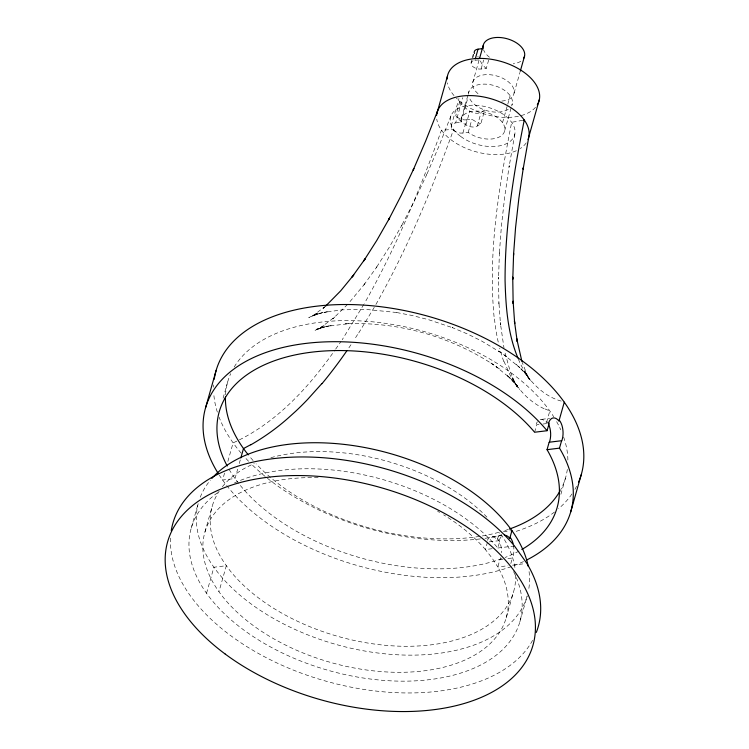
<?xml version="1.0" encoding="UTF-8"?>
<svg xmlns="http://www.w3.org/2000/svg" width="749" height="749" viewBox="0 0 749 749"><rect width="100%" height="100%" fill="white"/><g stroke="black" fill="none" stroke-linecap="round" stroke-linejoin="round"><path stroke-width="0.56" stroke-dasharray="3.75 2.81" d="M514.853 134.043L509.086 166.784L509.245 165.698L504.704 196.79L501.39 226.329L499.293 254.332L499.396 252.806L498.544 279.087L498.506 277.345L498.928 303.813L498.89 301.866L500.51 324.813L500.295 322.613L503.974 347.854M223.08 398.206L227.79 381.559M191.257 528.073L198.008 504.217M204.954 531.987L212.313 505.959M224.569 473.059L222.603 480.034L235.017 478.508L237.667 469.146M227.865 461.44L233.117 442.856C275.829 423.513 308.494 387.785 335.009 350.026M239.259 463.528L240.317 459.783M206.546 593.255L213.905 567.236L226.329 565.71L218.961 591.729M451.226 125.944L458.856 98.99M459.652 101.92A35.362 20.532 15.8 0 0 469.81 111.198A8.305 4.822 15.8 0 0 481.148 112.275L484.706 110.028L480.821 123.782L477.253 126.038A8.305 4.822 15.8 0 1 465.915 124.952A35.362 20.532 15.8 0 1 455.757 115.674L459.652 101.92A8.305 4.822 15.8 0 1 458.987 98.512M471.084 62.925L471.879 60.135M455.645 122.892L460.963 122.246A22.545 13.089 15.8 0 1 486.925 112.631A22.545 13.089 15.8 0 1 502.588 134.623A22.545 13.089 15.8 0 1 468.209 132.414L462.891 133.069A8.305 4.822 15.8 0 1 452.022 128.875A8.305 4.822 15.8 0 1 455.645 122.892L462.788 97.66M488.657 60.032L486.298 68.393L481.092 69.03A7.115 4.138 15.8 0 1 471.776 65.435A7.115 4.138 15.8 0 1 474.875 60.313L475.072 59.62M461.403 118.258L469.033 91.303M460.963 122.246L467.994 97.407M472.694 82.662L479.191 59.695M462.891 133.069L466.627 119.868L471.945 119.213A22.545 13.089 15.8 0 0 480.821 123.782M481.092 69.03L483.657 59.967M465.915 124.952L469.81 111.198M468.209 132.414L471.945 119.213M477.253 126.038L481.148 112.275M502.523 122.667L507.298 105.824M507.775 104.139L510.153 95.713M514.076 93.148L519.956 72.372M504.704 130.616L511.38 107.032M511.698 105.909L512.325 103.662M487.496 542.107L485.389 549.541L492.168 558.192L497.804 566.974L508.009 565.72M497.42 539.598L499.396 532.623M234.437 482.974A170.866 99.224 15.8 0 1 497.851 548.006L499.958 540.572L489.05 541.911M534.617 432.239L536.724 424.805L539.065 424.524M546.592 422.305L549.813 410.939L544.27 408.636M510.799 563.585L512.382 558.005L505.369 558.866M506.174 617.944L513.542 591.916M519.872 621.848L527.23 595.82M560.879 494.331L565.523 477.937M450.973 115.805L438.745 146.701L426.275 175.659L426.771 174.526L414.131 201.406L401.258 226.329L402.007 224.962L388.984 247.76L375.717 268.582L376.831 266.906L363.452 285.566L364.885 283.759L348.379 303.532M375.904 304.478C407.372 248.799 431.958 189.525 453.632 129.437L441.47 130.167C419.889 189.572 395.744 248.312 364.463 303.336M374.266 307.343L357.76 334.55M363.874 304.337L342.209 339.737M335.664 349.09L340.898 341.61M347.62 304.366L332.818 318.849L335.14 316.696L320.647 327.678L324.027 325.609L314.87 330.543L323.296 326.873L317.295 329.279L326.751 326.19L316.144 329.391L321.958 327.641M324.448 307.202L323.137 308.419L324.776 306.903M325.759 305.976L312.97 315.685L316.705 313.4L308.766 317.688L317.941 313.691L312.389 315.909L317.426 314.14M317.501 314.112L328.624 311.5L324.008 312.38L341.984 309.852L365.887 309.421L396.502 312.473L395.172 312.249L411.772 315.413L428.475 319.654L453.154 327.912L452.162 327.51L467.339 333.914L481.747 341.085L501.474 353.004L498.647 351.028L507.457 357.207L504.395 355.063L519.75 367.59L516.295 364.435L524.543 372.609M321.181 327.865L331.554 325.431L326.489 326.395L349.315 323.596L345.383 323.821C397.419 321.433 450.177 336.17 493.619 364.875L490.492 362.694L499.283 368.854L495.885 366.486L510.312 378.245L506.521 374.781L517.606 386.212L510.35 378.067L519.74 389.527M522.68 120.289L511.651 122.321C499.077 186.492 487.758 252.226 494.171 317.801M474.875 60.313L480.081 59.677A21.356 12.405 15.8 0 0 486.298 68.393M541.742 419.337L549.654 418.363M542.95 424.037L547.622 423.466M503.412 531.687L510.397 530.826M492.542 536.63L501.587 535.516M492.187 548.708L485.389 549.541A156.625 90.957 15.8 0 0 443.642 514.844M497.851 548.006L514.46 545.974M503.028 559.157L499.911 559.54L497.804 566.974A156.625 90.957 15.8 0 1 404.497 672.256A156.625 90.957 15.8 0 1 208.765 573.893A156.625 90.957 15.8 0 1 320.282 477.768M512.485 565.177L524.665 563.679M561.263 401.108C545.431 396.755 533.166 384.939 524.141 371.673L530.582 380.323L524.497 372.553M521.004 368.63L528.195 376.7M518.364 359.089L520.424 364.117L530.198 380.96L524.88 371.045L528.522 378.264L522.165 362.366M503.937 361.29L509.91 374.669A209.963 138.462 -35.5 0 0 515.715 384.237L519.216 388.89L513.337 380.951L517.025 386.138L513.299 380.202L517.69 387.748L512.325 377.758L515.621 384.284L510.425 372.178L504.845 352.18M527.071 596.373A170.866 99.224 15.8 0 1 336.207 644.496A170.866 99.224 15.8 0 1 198.176 503.684M200.264 497.205A170.866 99.224 15.8 0 1 210.441 480.081M529.066 571.59A170.866 99.224 15.8 0 1 528.438 590.867M513.608 571.618A170.866 99.224 15.8 0 1 331.695 671.31A170.866 99.224 15.8 0 1 218.951 491.765M515.63 574.96A156.625 90.957 15.8 0 1 338.239 636.472A156.625 90.957 15.8 0 1 219.176 491.166M222.387 486.756A156.625 90.957 15.8 0 1 254.267 463.547M270.904 457.686A156.625 90.957 15.8 0 1 487.861 518.093M500.866 534.084A156.625 90.957 15.8 0 1 515.078 568.641M437.613 511.277A156.625 90.957 15.8 0 1 439.635 512.447M532.623 640.311A189.853 110.243 15.8 0 1 325.141 680.925A189.853 110.243 15.8 0 1 170.538 537.351M513.505 545.441A14.231 7.471 87.3 0 1 512.541 558.239M499.443 539.879A14.231 7.565 79.2 0 1 502.673 535.629M497.673 538.774A14.222 7.527 87.7 0 1 501.512 552.725M500.809 557.574A14.222 7.527 87.7 0 1 500.079 559.793M487.365 540.301A14.222 7.63 78.8 0 1 497.345 539.87M526.238 142.862A47.459 27.563 15.8 0 1 520.265 148.564M516.323 150.727A47.459 27.563 15.8 0 1 467.516 148.948A47.459 27.563 15.8 0 1 436.761 119.11M576.599 486.288A189.853 110.243 15.8 0 1 574.923 489.34M572.002 493.928A189.853 110.243 15.8 0 1 558.604 508.693M554.503 512.035A189.853 110.243 15.8 0 1 514.544 531.865M501.605 535.301A189.853 110.243 15.8 0 1 484.912 538.316M480.437 538.896A189.853 110.243 15.8 0 1 251.72 464.417M248.593 461.281A189.853 110.243 15.8 0 1 244.811 457.274M241.234 453.22A189.853 110.243 15.8 0 1 219.139 417.259M217.35 412.128A189.853 110.243 15.8 0 1 213.699 392.879M213.587 387.196A189.853 110.243 15.8 0 1 213.68 384.911M523.523 561.553A189.853 110.243 15.8 0 1 219.354 475.259M567.33 469.417A175.612 101.976 15.8 0 1 560.711 489.677M508.346 529.412A175.612 101.976 15.8 0 1 504.143 530.788M498.778 532.342A175.612 101.976 15.8 0 1 256.092 463.809M253.125 460.579A175.612 101.976 15.8 0 1 248.837 455.542M225.524 394.723A175.612 101.976 15.8 0 1 230.701 373.648M234.194 367.019A175.612 101.976 15.8 0 1 389.115 323.896A175.612 101.976 15.8 0 1 553.726 416.772M556.647 421.687A175.612 101.976 15.8 0 1 560.748 429.804M563.641 437.088A175.612 101.976 15.8 0 1 567.892 460.335M544.139 408.785A149.66 98.699 -35.5 0 1 519.872 389.424M503.712 361.411A373.414 246.252 -35.5 0 1 499.705 348.154M498.235 342.087A373.414 246.252 -35.5 0 1 494.387 317.716M357.573 334.513A373.414 246.252 -35.5 0 1 354.296 339.672M350.972 344.718A373.414 246.252 -35.5 0 1 348.191 348.856M519.02 551.058A175.612 101.976 15.8 0 1 505.051 557.481M501.867 558.67A175.612 101.976 15.8 0 1 227.621 466.749M546.826 421.556A14.231 7.453 87.2 0 1 548.109 423.438M536.218 424.131A14.231 7.546 79.3 0 1 537.408 421.734M540.132 419.59A14.231 7.546 79.3 0 1 546.527 422.548M478.274 56.858A7.115 4.138 15.8 0 1 477.637 56.54M520.733 61.287A21.356 12.405 15.8 0 1 513.224 63.805M489.453 57.242A21.356 12.405 15.8 0 1 483.545 49.687M535.544 107.266A47.459 27.563 15.8 0 1 456.45 98.194M454.016 95.582A47.459 27.563 15.8 0 1 447.434 82.886M478.04 93.7A21.356 12.405 15.8 0 1 481.289 75.34A21.356 12.405 15.8 0 1 511.698 85.189A21.356 12.405 15.8 0 1 500.987 101.134M508.253 109.279A22.545 13.089 15.8 0 1 486.157 110.496A22.545 13.089 15.8 0 1 469.099 97.323M468.509 94.271A22.545 13.089 15.8 0 1 492.758 85.189A22.545 13.089 15.8 0 1 511.951 104.954M466.627 119.868A8.305 4.822 15.8 0 1 455.757 115.674M322.604 312.576L312.099 315.741L322.604 312.576M460.729 136.477A33.256 19.315 15.8 0 0 514.301 135.953A33.256 19.315 15.8 0 0 472.891 105.206A33.256 19.315 15.8 0 0 460.729 136.477"/><path stroke-width="1.12" d="M205.619 407.606L216.133 370.427M240.85 457.911L243.491 448.557L250.784 444.672M436.892 113.436L447.415 76.258M472.666 57.355L473.452 54.565M475.269 58.918L478.031 49.162L483.236 48.526A21.356 12.405 15.8 0 1 505.959 38.442A21.356 12.405 15.8 0 1 523.663 58.356M479.5 58.609L483.217 45.483M520.265 71.277L524.59 55.969M539.355 99.551L528.841 136.73L523.111 169.208L523.336 167.71L518.842 198.513L515.555 227.733L513.496 255.362L513.617 253.415L512.775 279.283L512.737 277.13L513.149 303.542L513.112 301.173L514.694 323.587L514.441 320.984L517.213 341.516L516.707 338.651L521.941 361.58M509.844 538.072L511.951 530.638L511.174 530.732M227.078 465.738A175.612 101.976 15.8 0 1 314.411 351.852A175.612 101.976 15.8 0 1 534.617 432.239L547.079 430.712L549.186 423.279L548.399 423.372M521.819 549.494A175.612 101.976 15.8 0 0 547.042 449.681L549.148 442.238L561.6 440.712L559.494 448.145A189.853 110.243 15.8 0 1 526.734 559.99M559.016 420.779L564.278 402.194M570.663 512.044L581.261 474.623M437.678 110.712L425.544 141.364L413.195 170.051L413.86 168.534L401.361 195.115L388.656 219.71L389.611 217.959L376.794 240.401L363.789 260.83L365.137 258.798L352.067 277.018L353.762 274.874L340.673 290.855L325.6 306.135M321.789 383.657L307.539 399.517A209.963 138.462 -35.5 0 1 295.705 411.248L288.29 417.942A149.66 98.699 -35.5 0 1 250.84 444.803M523.467 120.149L524.263 119.999C513.683 172.85 504.957 226.441 505.069 280.491C505.762 306.697 507.71 333.642 517.952 358.078M547.042 449.681L559.494 448.145M211.864 478.424A170.866 99.224 15.8 0 1 388.6 453.089A170.866 99.224 15.8 0 1 528.223 566.328M536.312 632.418A189.853 110.243 15.8 0 0 526.884 563.407L514.46 545.974A189.853 110.243 15.8 0 0 314.823 457.236A189.853 110.243 15.8 0 0 171.268 530.582M510.078 537.305A14.231 7.471 87.3 0 1 513.102 543.605M504.451 535.189A14.231 7.565 79.2 0 1 509.769 538.325M214.233 379.266A189.853 110.243 15.8 0 1 428.531 316.387A189.853 110.243 15.8 0 1 578.565 482.122M436.639 115.299A47.459 27.563 15.8 0 1 488.994 98.185A47.459 27.563 15.8 0 1 528.045 139.454M218.137 473.349A189.853 110.243 15.8 0 1 303.907 343.651A189.853 110.243 15.8 0 1 547.079 430.712M559.222 420.086A14.231 7.406 86.9 0 1 561.75 440.927M548.708 422.642A14.231 7.49 79.6 0 1 558.941 421.013M560.196 490.623A175.612 101.976 15.8 0 1 509.376 529.056M248.134 454.68A175.612 101.976 15.8 0 1 225.43 397.064M347.068 350.485A373.414 246.252 -35.5 0 1 321.958 383.722M474.473 53.479A7.115 4.138 15.8 0 1 478.031 49.162M447.106 79.076A47.459 27.563 15.8 0 1 501.109 61.446A47.459 27.563 15.8 0 1 537.295 104.86M548.549 424.28A14.231 7.453 87.2 0 1 549.298 442.472M225.224 654.064A189.853 110.243 15.8 0 0 531.041 651.031A189.853 110.243 15.8 0 0 294.647 475.559A189.853 110.243 15.8 0 0 225.224 654.064"/></g></svg>
